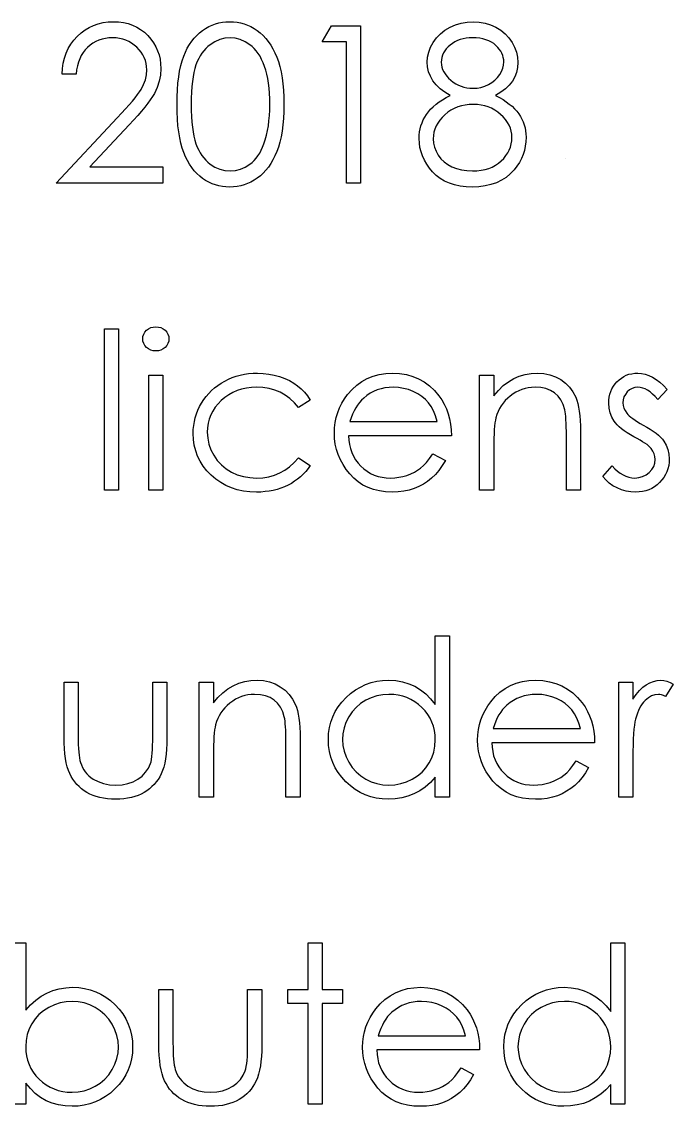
# Model space of a CAD drawing. Header units: millimetres. Extents: x -43 to 250, y -7 to 120.
# Drawn here: x 81.33 to 95.83, y 95.69 to 119.82 of the extents above; entities that cross this region are included whole.
import ezdxf

# ---------------------------------------------------------------- set-up
doc = ezdxf.new("R2010")
doc.units = ezdxf.units.MM

msp = doc.modelspace()

# ---------------------------------------------------------------- linework, layer by layer
at = {"color": 7, "linetype": 'Continuous'}
msp.add_line((93.425, 116.772), (93.425, 116.772), dxfattribs=at)
at = {"color": 7, "linetype": 'Continuous', "flags": 128}
for points in [[(82.544, 118.657), (82.229, 118.657), (82.229, 118.657), (82.238, 118.782), (82.256, 118.901), (82.283, 119.014), (82.321, 119.122), (82.368, 119.224), (82.425, 119.32), (82.492, 119.411), (82.568, 119.496), (82.652, 119.573), (82.741, 119.639), (82.834, 119.695), (82.931, 119.742), (83.034, 119.777), (83.142, 119.803), (83.254, 119.819), (83.371, 119.824), (83.371, 119.824), (83.486, 119.819), (83.596, 119.804), (83.7, 119.78), (83.799, 119.747), (83.891, 119.702), (83.978, 119.649), (84.06, 119.587), (84.136, 119.514), (84.205, 119.435), (84.263, 119.352), (84.314, 119.266), (84.355, 119.177), (84.387, 119.083), (84.41, 118.987), (84.423, 118.887), (84.428, 118.783), (84.428, 118.783), (84.419, 118.637), (84.392, 118.497), (84.347, 118.361), (84.283, 118.229), (84.242, 118.161), (84.193, 118.088), (84.136, 118.009), (84.07, 117.924), (83.995, 117.833), (83.912, 117.737), (83.82, 117.636), (83.72, 117.528), (83.72, 117.528), (82.844, 116.593), (82.844, 116.593), (84.473, 116.593), (84.473, 116.593), (84.473, 116.234), (84.473, 116.234), (82.095, 116.234), (82.095, 116.234), (83.452, 117.683), (83.452, 117.683), (83.551, 117.786), (83.641, 117.883), (83.721, 117.973), (83.793, 118.056), (83.855, 118.132), (83.909, 118.201), (83.954, 118.263), (83.989, 118.318), (84.044, 118.424), (84.083, 118.532), (84.106, 118.642), (84.114, 118.755), (84.114, 118.755), (84.111, 118.827), (84.1, 118.895), (84.083, 118.961), (84.059, 119.025), (84.028, 119.087), (83.99, 119.145), (83.946, 119.201), (83.894, 119.255), (83.837, 119.304), (83.778, 119.347), (83.715, 119.383), (83.649, 119.412), (83.58, 119.435), (83.508, 119.451), (83.433, 119.461), (83.355, 119.465), (83.355, 119.465), (83.273, 119.461), (83.194, 119.451), (83.119, 119.435), (83.048, 119.411), (82.98, 119.382), (82.915, 119.346), (82.854, 119.302), (82.797, 119.252), (82.744, 119.197), (82.698, 119.136), (82.657, 119.069), (82.622, 118.998), (82.593, 118.921), (82.571, 118.838), (82.554, 118.75), (82.544, 118.657)], [(84.787, 117.983), (84.789, 118.151), (84.796, 118.309), (84.808, 118.459), (84.824, 118.597), (84.845, 118.726), (84.871, 118.846), (84.901, 118.955), (84.935, 119.055), (84.974, 119.146), (85.016, 119.233), (85.063, 119.313), (85.114, 119.388), (85.168, 119.456), (85.225, 119.519), (85.287, 119.576), (85.353, 119.628), (85.422, 119.674), (85.492, 119.714), (85.565, 119.747), (85.64, 119.775), (85.716, 119.796), (85.795, 119.812), (85.875, 119.821), (85.957, 119.824), (85.957, 119.824), (86.041, 119.821), (86.123, 119.812), (86.202, 119.796), (86.28, 119.775), (86.356, 119.747), (86.429, 119.714), (86.501, 119.674), (86.571, 119.627), (86.637, 119.576), (86.701, 119.517), (86.761, 119.452), (86.817, 119.382), (86.87, 119.305), (86.919, 119.222), (86.963, 119.133), (87.006, 119.038), (87.043, 118.935), (87.076, 118.825), (87.103, 118.705), (87.125, 118.578), (87.143, 118.442), (87.156, 118.297), (87.163, 118.144), (87.165, 117.983), (87.165, 117.983), (87.163, 117.822), (87.156, 117.67), (87.143, 117.525), (87.126, 117.39), (87.104, 117.263), (87.076, 117.145), (87.045, 117.034), (87.008, 116.932), (86.966, 116.838), (86.921, 116.749), (86.873, 116.667), (86.82, 116.589), (86.764, 116.519), (86.704, 116.454), (86.64, 116.395), (86.573, 116.343), (86.503, 116.296), (86.431, 116.256), (86.356, 116.222), (86.281, 116.194), (86.203, 116.172), (86.123, 116.157), (86.041, 116.147), (85.957, 116.144), (85.957, 116.144), (85.875, 116.147), (85.795, 116.156), (85.716, 116.172), (85.64, 116.193), (85.566, 116.219), (85.494, 116.253), (85.424, 116.292), (85.356, 116.337), (85.291, 116.388), (85.229, 116.445), (85.171, 116.508), (85.117, 116.578), (85.067, 116.652), (85.02, 116.732), (84.976, 116.819), (84.937, 116.912), (84.902, 117.012), (84.871, 117.122), (84.846, 117.242), (84.825, 117.371), (84.808, 117.509), (84.796, 117.658), (84.789, 117.816), (84.787, 117.983)], [(88.223, 119.734), (88.871, 119.734), (88.871, 119.734), (88.871, 116.234), (88.871, 116.234), (88.556, 116.234), (88.556, 116.234), (88.556, 119.375), (88.556, 119.375), (88.018, 119.375), (88.018, 119.375), (88.223, 119.734)], [(91.873, 118.184), (91.959, 118.138), (92.038, 118.091), (92.111, 118.042), (92.178, 117.992), (92.24, 117.941), (92.295, 117.887), (92.345, 117.832), (92.388, 117.775), (92.426, 117.717), (92.459, 117.657), (92.487, 117.594), (92.509, 117.53), (92.528, 117.464), (92.54, 117.396), (92.547, 117.326), (92.55, 117.253), (92.55, 117.253), (92.546, 117.152), (92.533, 117.054), (92.513, 116.959), (92.484, 116.867), (92.446, 116.777), (92.401, 116.692), (92.347, 116.608), (92.285, 116.528), (92.285, 116.528), (92.199, 116.439), (92.105, 116.36), (92.002, 116.294), (91.89, 116.24), (91.77, 116.198), (91.641, 116.168), (91.503, 116.151), (91.356, 116.144), (91.356, 116.144), (91.215, 116.15), (91.083, 116.165), (90.958, 116.192), (90.844, 116.228), (90.738, 116.276), (90.641, 116.334), (90.552, 116.402), (90.473, 116.481), (90.402, 116.567), (90.341, 116.655), (90.29, 116.744), (90.247, 116.836), (90.214, 116.93), (90.191, 117.026), (90.177, 117.124), (90.172, 117.225), (90.172, 117.225), (90.175, 117.298), (90.182, 117.37), (90.195, 117.439), (90.212, 117.507), (90.236, 117.573), (90.264, 117.637), (90.297, 117.699), (90.334, 117.76), (90.379, 117.819), (90.428, 117.875), (90.485, 117.931), (90.548, 117.985), (90.617, 118.037), (90.693, 118.088), (90.774, 118.137), (90.862, 118.184), (90.862, 118.184), (90.742, 118.253), (90.639, 118.331), (90.551, 118.416), (90.479, 118.509), (90.423, 118.608), (90.384, 118.71), (90.359, 118.816), (90.351, 118.926), (90.351, 118.926), (90.36, 119.037), (90.385, 119.147), (90.428, 119.257), (90.487, 119.364), (90.561, 119.465), (90.648, 119.555), (90.747, 119.634), (90.86, 119.701), (90.982, 119.755), (91.109, 119.793), (91.24, 119.816), (91.377, 119.824), (91.377, 119.824), (91.51, 119.816), (91.638, 119.793), (91.761, 119.754), (91.878, 119.7), (91.988, 119.632), (92.084, 119.553), (92.168, 119.463), (92.239, 119.362), (92.297, 119.255), (92.338, 119.144), (92.362, 119.031), (92.371, 118.916), (92.371, 118.916), (92.363, 118.802), (92.34, 118.695), (92.3, 118.594), (92.246, 118.499), (92.176, 118.411), (92.091, 118.33), (91.99, 118.253), (91.873, 118.184)], [(85.101, 117.984), (85.103, 117.844), (85.108, 117.712), (85.117, 117.589), (85.128, 117.475), (85.143, 117.37), (85.162, 117.273), (85.183, 117.185), (85.209, 117.107), (85.237, 117.035), (85.269, 116.967), (85.303, 116.904), (85.341, 116.846), (85.382, 116.792), (85.427, 116.742), (85.474, 116.697), (85.525, 116.657), (85.631, 116.589), (85.741, 116.542), (85.853, 116.513), (85.968, 116.503), (85.968, 116.503), (86.084, 116.512), (86.196, 116.541), (86.304, 116.587), (86.408, 116.653), (86.458, 116.693), (86.504, 116.737), (86.548, 116.787), (86.588, 116.841), (86.626, 116.899), (86.66, 116.963), (86.691, 117.031), (86.719, 117.104), (86.719, 117.104), (86.75, 117.198), (86.777, 117.296), (86.799, 117.399), (86.818, 117.507), (86.832, 117.619), (86.843, 117.736), (86.849, 117.858), (86.851, 117.984), (86.851, 117.984), (86.849, 118.11), (86.844, 118.231), (86.834, 118.345), (86.822, 118.454), (86.805, 118.557), (86.785, 118.654), (86.761, 118.745), (86.733, 118.83), (86.703, 118.91), (86.669, 118.984), (86.633, 119.053), (86.593, 119.116), (86.551, 119.173), (86.506, 119.225), (86.458, 119.271), (86.407, 119.312), (86.302, 119.379), (86.194, 119.427), (86.082, 119.455), (85.968, 119.465), (85.968, 119.465), (85.852, 119.455), (85.739, 119.427), (85.631, 119.379), (85.525, 119.312), (85.474, 119.272), (85.427, 119.227), (85.383, 119.177), (85.342, 119.123), (85.305, 119.065), (85.27, 119.002), (85.238, 118.935), (85.209, 118.863), (85.184, 118.784), (85.162, 118.696), (85.143, 118.6), (85.129, 118.494), (85.117, 118.38), (85.108, 118.257), (85.103, 118.125), (85.101, 117.984)], [(91.359, 119.465), (91.286, 119.462), (91.216, 119.455), (91.149, 119.442), (91.085, 119.425), (91.024, 119.402), (90.968, 119.374), (90.914, 119.341), (90.862, 119.304), (90.816, 119.262), (90.776, 119.219), (90.742, 119.175), (90.714, 119.128), (90.693, 119.078), (90.678, 119.028), (90.668, 118.975), (90.665, 118.921), (90.665, 118.921), (90.669, 118.866), (90.679, 118.813), (90.695, 118.762), (90.719, 118.711), (90.748, 118.662), (90.785, 118.614), (90.827, 118.567), (90.877, 118.522), (90.931, 118.48), (90.988, 118.443), (91.046, 118.413), (91.107, 118.388), (91.17, 118.368), (91.235, 118.354), (91.303, 118.346), (91.372, 118.343), (91.372, 118.343), (91.461, 118.348), (91.548, 118.363), (91.632, 118.389), (91.714, 118.424), (91.791, 118.468), (91.858, 118.52), (91.916, 118.579), (91.966, 118.645), (92.005, 118.716), (92.034, 118.786), (92.051, 118.857), (92.056, 118.928), (92.056, 118.928), (92.054, 118.977), (92.045, 119.026), (92.031, 119.073), (92.012, 119.12), (91.986, 119.165), (91.956, 119.21), (91.92, 119.253), (91.878, 119.296), (91.831, 119.335), (91.779, 119.369), (91.721, 119.399), (91.659, 119.423), (91.592, 119.441), (91.519, 119.454), (91.442, 119.462), (91.359, 119.465)], [(91.38, 117.984), (91.287, 117.98), (91.198, 117.969), (91.112, 117.952), (91.031, 117.927), (90.953, 117.894), (90.879, 117.854), (90.808, 117.807), (90.742, 117.753), (90.682, 117.694), (90.63, 117.633), (90.586, 117.569), (90.55, 117.503), (90.522, 117.434), (90.502, 117.364), (90.49, 117.29), (90.486, 117.214), (90.486, 117.214), (90.493, 117.12), (90.513, 117.03), (90.548, 116.941), (90.595, 116.855), (90.656, 116.775), (90.727, 116.706), (90.809, 116.645), (90.902, 116.594), (91.005, 116.554), (91.115, 116.526), (91.234, 116.509), (91.359, 116.503), (91.359, 116.503), (91.458, 116.507), (91.55, 116.517), (91.638, 116.535), (91.72, 116.559), (91.797, 116.59), (91.869, 116.629), (91.937, 116.674), (91.998, 116.726), (92.054, 116.783), (92.102, 116.843), (92.143, 116.904), (92.176, 116.968), (92.202, 117.034), (92.221, 117.103), (92.232, 117.174), (92.236, 117.247), (92.236, 117.247), (92.232, 117.319), (92.22, 117.387), (92.201, 117.455), (92.173, 117.52), (92.138, 117.583), (92.095, 117.644), (92.044, 117.703), (91.985, 117.76), (91.92, 117.812), (91.853, 117.858), (91.782, 117.896), (91.708, 117.928), (91.631, 117.952), (91.55, 117.97), (91.467, 117.98), (91.38, 117.984)], [(83.172, 112.99), (83.486, 112.99), (83.486, 112.99), (83.486, 109.401), (83.486, 109.401), (83.172, 109.401), (83.172, 109.401), (83.172, 112.99)], [(84.315, 113.035), (84.373, 113.03), (84.427, 113.016), (84.477, 112.99), (84.521, 112.956), (84.559, 112.915), (84.586, 112.868), (84.602, 112.819), (84.608, 112.765), (84.608, 112.765), (84.602, 112.712), (84.586, 112.663), (84.559, 112.617), (84.521, 112.576), (84.477, 112.542), (84.427, 112.516), (84.373, 112.502), (84.315, 112.497), (84.315, 112.497), (84.257, 112.502), (84.205, 112.516), (84.155, 112.542), (84.11, 112.576), (84.073, 112.617), (84.046, 112.663), (84.03, 112.712), (84.024, 112.765), (84.024, 112.765), (84.03, 112.819), (84.046, 112.868), (84.073, 112.915), (84.11, 112.956), (84.155, 112.99), (84.205, 113.016), (84.257, 113.03), (84.315, 113.035)], [(87.749, 111.404), (87.486, 111.24), (87.486, 111.24), (87.397, 111.346), (87.299, 111.437), (87.195, 111.514), (87.083, 111.577), (86.962, 111.626), (86.834, 111.661), (86.698, 111.682), (86.555, 111.689), (86.555, 111.689), (86.44, 111.684), (86.329, 111.671), (86.224, 111.648), (86.124, 111.616), (86.028, 111.575), (85.938, 111.524), (85.852, 111.465), (85.772, 111.397), (85.699, 111.322), (85.636, 111.243), (85.582, 111.16), (85.538, 111.073), (85.504, 110.982), (85.48, 110.888), (85.465, 110.789), (85.46, 110.687), (85.46, 110.687), (85.469, 110.553), (85.496, 110.423), (85.541, 110.297), (85.603, 110.175), (85.682, 110.062), (85.774, 109.962), (85.878, 109.875), (85.997, 109.802), (86.126, 109.744), (86.262, 109.703), (86.405, 109.678), (86.557, 109.67), (86.557, 109.67), (86.696, 109.677), (86.828, 109.698), (86.954, 109.733), (87.074, 109.782), (87.186, 109.845), (87.292, 109.922), (87.393, 110.013), (87.486, 110.119), (87.486, 110.119), (87.749, 109.946), (87.749, 109.946), (87.701, 109.878), (87.649, 109.814), (87.593, 109.753), (87.533, 109.697), (87.47, 109.645), (87.402, 109.596), (87.331, 109.551), (87.256, 109.511), (87.177, 109.474), (87.096, 109.443), (87.013, 109.416), (86.926, 109.394), (86.837, 109.378), (86.744, 109.366), (86.649, 109.358), (86.552, 109.356), (86.552, 109.356), (86.403, 109.361), (86.262, 109.38), (86.126, 109.409), (85.997, 109.45), (85.875, 109.504), (85.758, 109.569), (85.649, 109.646), (85.546, 109.735), (85.452, 109.833), (85.371, 109.936), (85.302, 110.043), (85.246, 110.156), (85.202, 110.274), (85.171, 110.397), (85.152, 110.525), (85.146, 110.658), (85.146, 110.658), (85.149, 110.749), (85.158, 110.838), (85.172, 110.926), (85.193, 111.011), (85.219, 111.095), (85.251, 111.178), (85.289, 111.259), (85.333, 111.338), (85.382, 111.414), (85.435, 111.486), (85.492, 111.554), (85.555, 111.617), (85.621, 111.676), (85.692, 111.73), (85.767, 111.781), (85.847, 111.827), (85.929, 111.869), (86.015, 111.904), (86.102, 111.935), (86.193, 111.959), (86.285, 111.979), (86.38, 111.992), (86.478, 112), (86.578, 112.003), (86.578, 112.003), (86.703, 111.998), (86.827, 111.984), (86.949, 111.96), (87.068, 111.925), (87.182, 111.883), (87.287, 111.836), (87.382, 111.782), (87.469, 111.722), (87.548, 111.655), (87.621, 111.58), (87.688, 111.496), (87.749, 111.404)], [(90.476, 110.208), (90.755, 110.062), (90.755, 110.062), (90.686, 109.945), (90.613, 109.84), (90.534, 109.746), (90.45, 109.664), (90.361, 109.593), (90.267, 109.532), (90.167, 109.478), (90.062, 109.434), (89.95, 109.4), (89.832, 109.375), (89.706, 109.361), (89.574, 109.356), (89.574, 109.356), (89.426, 109.362), (89.288, 109.381), (89.157, 109.413), (89.035, 109.457), (88.921, 109.514), (88.815, 109.583), (88.717, 109.665), (88.628, 109.76), (88.548, 109.862), (88.479, 109.968), (88.42, 110.077), (88.373, 110.19), (88.335, 110.306), (88.308, 110.424), (88.293, 110.547), (88.287, 110.673), (88.287, 110.673), (88.292, 110.79), (88.305, 110.905), (88.329, 111.017), (88.361, 111.125), (88.402, 111.231), (88.453, 111.332), (88.513, 111.431), (88.582, 111.526), (88.582, 111.526), (88.679, 111.638), (88.784, 111.735), (88.897, 111.817), (89.018, 111.884), (89.147, 111.936), (89.284, 111.974), (89.429, 111.996), (89.581, 112.003), (89.581, 112.003), (89.738, 111.996), (89.888, 111.972), (90.029, 111.932), (90.161, 111.878), (90.286, 111.807), (90.402, 111.72), (90.511, 111.618), (90.611, 111.5), (90.611, 111.5), (90.676, 111.408), (90.731, 111.311), (90.779, 111.208), (90.818, 111.1), (90.848, 110.987), (90.871, 110.867), (90.884, 110.743), (90.89, 110.612), (90.89, 110.612), (88.601, 110.612), (88.601, 110.612), (88.608, 110.511), (88.622, 110.414), (88.644, 110.323), (88.675, 110.236), (88.713, 110.154), (88.759, 110.076), (88.814, 110.003), (88.876, 109.934), (88.945, 109.873), (89.017, 109.819), (89.093, 109.773), (89.174, 109.736), (89.258, 109.707), (89.347, 109.687), (89.438, 109.674), (89.534, 109.67), (89.534, 109.67), (89.628, 109.673), (89.72, 109.685), (89.811, 109.704), (89.901, 109.729), (89.987, 109.762), (90.067, 109.8), (90.139, 109.842), (90.205, 109.889), (90.269, 109.945), (90.335, 110.018), (90.405, 110.105), (90.476, 110.208)], [(91.518, 111.958), (91.832, 111.958), (91.832, 111.958), (91.832, 111.497), (91.832, 111.497), (91.935, 111.62), (92.043, 111.726), (92.157, 111.813), (92.276, 111.883), (92.4, 111.935), (92.53, 111.973), (92.665, 111.996), (92.805, 112.003), (92.805, 112.003), (92.947, 111.994), (93.08, 111.967), (93.205, 111.922), (93.321, 111.859), (93.426, 111.78), (93.518, 111.689), (93.593, 111.585), (93.654, 111.469), (93.679, 111.404), (93.701, 111.329), (93.719, 111.247), (93.735, 111.156), (93.746, 111.057), (93.755, 110.949), (93.76, 110.832), (93.762, 110.707), (93.762, 110.707), (93.762, 109.401), (93.762, 109.401), (93.447, 109.401), (93.447, 109.401), (93.447, 110.604), (93.447, 110.604), (93.447, 110.708), (93.445, 110.804), (93.443, 110.89), (93.438, 110.968), (93.433, 111.036), (93.426, 111.095), (93.419, 111.145), (93.41, 111.186), (93.41, 111.186), (93.375, 111.304), (93.325, 111.406), (93.262, 111.492), (93.185, 111.563), (93.095, 111.618), (92.993, 111.658), (92.878, 111.681), (92.751, 111.689), (92.751, 111.689), (92.675, 111.686), (92.601, 111.677), (92.529, 111.662), (92.46, 111.641), (92.392, 111.613), (92.326, 111.58), (92.262, 111.54), (92.2, 111.494), (92.142, 111.444), (92.089, 111.391), (92.042, 111.335), (91.999, 111.276), (91.962, 111.214), (91.929, 111.15), (91.902, 111.082), (91.88, 111.012), (91.88, 111.012), (91.869, 110.96), (91.859, 110.898), (91.851, 110.827), (91.844, 110.746), (91.839, 110.656), (91.835, 110.555), (91.833, 110.445), (91.832, 110.325), (91.832, 110.325), (91.832, 109.401), (91.832, 109.401), (91.518, 109.401), (91.518, 109.401), (91.518, 111.958)], [(95.691, 111.639), (95.478, 111.42), (95.478, 111.42), (95.422, 111.483), (95.366, 111.538), (95.31, 111.584), (95.255, 111.622), (95.2, 111.651), (95.145, 111.672), (95.09, 111.685), (95.036, 111.689), (95.036, 111.689), (94.97, 111.683), (94.909, 111.663), (94.852, 111.631), (94.801, 111.585), (94.759, 111.531), (94.728, 111.474), (94.71, 111.411), (94.704, 111.345), (94.704, 111.345), (94.709, 111.285), (94.726, 111.226), (94.753, 111.169), (94.791, 111.113), (94.791, 111.113), (94.815, 111.084), (94.846, 111.055), (94.883, 111.023), (94.925, 110.991), (94.974, 110.957), (95.029, 110.923), (95.089, 110.886), (95.156, 110.849), (95.156, 110.849), (95.237, 110.803), (95.312, 110.757), (95.38, 110.712), (95.441, 110.667), (95.495, 110.622), (95.542, 110.578), (95.583, 110.534), (95.617, 110.49), (95.617, 110.49), (95.669, 110.4), (95.706, 110.304), (95.728, 110.202), (95.736, 110.095), (95.736, 110.095), (95.732, 110.019), (95.723, 109.946), (95.706, 109.876), (95.683, 109.809), (95.652, 109.745), (95.615, 109.684), (95.572, 109.626), (95.521, 109.57), (95.466, 109.52), (95.408, 109.476), (95.346, 109.44), (95.281, 109.41), (95.212, 109.386), (95.14, 109.369), (95.065, 109.359), (94.986, 109.356), (94.986, 109.356), (94.881, 109.361), (94.777, 109.379), (94.676, 109.408), (94.578, 109.448), (94.484, 109.498), (94.4, 109.558), (94.323, 109.626), (94.255, 109.702), (94.255, 109.702), (94.463, 109.939), (94.463, 109.939), (94.524, 109.876), (94.585, 109.821), (94.647, 109.775), (94.709, 109.737), (94.773, 109.708), (94.838, 109.687), (94.904, 109.674), (94.97, 109.67), (94.97, 109.67), (95.061, 109.678), (95.144, 109.701), (95.221, 109.739), (95.29, 109.793), (95.347, 109.856), (95.389, 109.927), (95.413, 110.001), (95.422, 110.081), (95.422, 110.081), (95.416, 110.148), (95.4, 110.211), (95.373, 110.27), (95.336, 110.325), (95.336, 110.325), (95.311, 110.352), (95.279, 110.381), (95.241, 110.412), (95.196, 110.444), (95.144, 110.478), (95.085, 110.513), (95.02, 110.55), (94.948, 110.589), (94.948, 110.589), (94.87, 110.633), (94.798, 110.677), (94.734, 110.722), (94.675, 110.765), (94.623, 110.809), (94.578, 110.852), (94.539, 110.895), (94.507, 110.938), (94.507, 110.938), (94.456, 111.027), (94.419, 111.123), (94.397, 111.224), (94.39, 111.332), (94.39, 111.332), (94.393, 111.403), (94.401, 111.47), (94.416, 111.535), (94.435, 111.597), (94.461, 111.655), (94.493, 111.71), (94.53, 111.763), (94.573, 111.812), (94.62, 111.857), (94.671, 111.895), (94.724, 111.928), (94.78, 111.956), (94.84, 111.977), (94.902, 111.991), (94.967, 112), (95.036, 112.003), (95.036, 112.003), (95.117, 111.998), (95.199, 111.981), (95.281, 111.952), (95.363, 111.912), (95.444, 111.861), (95.526, 111.799), (95.609, 111.725), (95.691, 111.639)], [(84.159, 111.958), (84.473, 111.958), (84.473, 111.958), (84.473, 109.401), (84.473, 109.401), (84.159, 109.401), (84.159, 109.401), (84.159, 111.958)], [(90.576, 110.926), (90.538, 111.05), (90.493, 111.161), (90.44, 111.259), (90.38, 111.343), (90.311, 111.417), (90.231, 111.484), (90.142, 111.543), (90.041, 111.594), (89.935, 111.636), (89.825, 111.665), (89.713, 111.684), (89.598, 111.689), (89.598, 111.689), (89.504, 111.686), (89.412, 111.674), (89.325, 111.655), (89.241, 111.63), (89.16, 111.595), (89.083, 111.555), (89.009, 111.505), (88.939, 111.449), (88.939, 111.449), (88.889, 111.403), (88.844, 111.351), (88.801, 111.294), (88.762, 111.232), (88.725, 111.163), (88.692, 111.09), (88.662, 111.011), (88.634, 110.926), (88.634, 110.926), (90.576, 110.926)], [(90.845, 106.157), (90.845, 102.567), (90.845, 102.567), (90.531, 102.567), (90.531, 102.567), (90.531, 103.01), (90.531, 103.01), (90.422, 102.892), (90.308, 102.791), (90.186, 102.707), (90.058, 102.64), (89.924, 102.588), (89.785, 102.552), (89.638, 102.529), (89.486, 102.522), (89.486, 102.522), (89.351, 102.529), (89.22, 102.547), (89.095, 102.577), (88.974, 102.619), (88.859, 102.674), (88.749, 102.741), (88.643, 102.819), (88.543, 102.91), (88.451, 103.01), (88.372, 103.114), (88.305, 103.224), (88.25, 103.34), (88.207, 103.461), (88.177, 103.586), (88.159, 103.717), (88.153, 103.853), (88.153, 103.853), (88.159, 103.986), (88.177, 104.115), (88.208, 104.239), (88.251, 104.358), (88.307, 104.472), (88.374, 104.58), (88.454, 104.685), (88.547, 104.784), (88.648, 104.874), (88.754, 104.953), (88.865, 105.019), (88.981, 105.073), (89.103, 105.116), (89.229, 105.146), (89.36, 105.164), (89.496, 105.17), (89.496, 105.17), (89.652, 105.161), (89.801, 105.136), (89.942, 105.093), (90.075, 105.035), (90.201, 104.959), (90.319, 104.866), (90.428, 104.756), (90.531, 104.63), (90.531, 104.63), (90.531, 106.157), (90.531, 106.157), (90.845, 106.157)], [(82.274, 105.125), (82.588, 105.125), (82.588, 105.125), (82.588, 103.939), (82.588, 103.939), (82.589, 103.834), (82.591, 103.739), (82.595, 103.651), (82.601, 103.572), (82.608, 103.502), (82.616, 103.44), (82.626, 103.386), (82.638, 103.341), (82.638, 103.341), (82.659, 103.284), (82.684, 103.23), (82.713, 103.179), (82.746, 103.132), (82.784, 103.087), (82.826, 103.046), (82.872, 103.007), (82.922, 102.972), (83.032, 102.913), (83.153, 102.87), (83.283, 102.845), (83.423, 102.837), (83.423, 102.837), (83.564, 102.845), (83.693, 102.87), (83.811, 102.911), (83.917, 102.968), (84.01, 103.039), (84.088, 103.121), (84.151, 103.213), (84.197, 103.315), (84.197, 103.315), (84.209, 103.357), (84.219, 103.409), (84.228, 103.472), (84.236, 103.545), (84.242, 103.628), (84.245, 103.721), (84.248, 103.825), (84.249, 103.939), (84.249, 103.939), (84.249, 105.125), (84.249, 105.125), (84.563, 105.125), (84.563, 105.125), (84.563, 103.88), (84.563, 103.88), (84.561, 103.753), (84.555, 103.634), (84.545, 103.522), (84.531, 103.42), (84.514, 103.325), (84.492, 103.238), (84.466, 103.16), (84.437, 103.089), (84.403, 103.024), (84.366, 102.963), (84.324, 102.906), (84.279, 102.852), (84.229, 102.802), (84.176, 102.755), (84.118, 102.712), (84.057, 102.673), (83.991, 102.637), (83.922, 102.607), (83.848, 102.581), (83.771, 102.56), (83.689, 102.543), (83.604, 102.532), (83.515, 102.525), (83.421, 102.522), (83.421, 102.522), (83.327, 102.525), (83.238, 102.532), (83.152, 102.543), (83.07, 102.56), (82.992, 102.581), (82.919, 102.607), (82.849, 102.637), (82.783, 102.673), (82.721, 102.712), (82.663, 102.755), (82.609, 102.802), (82.559, 102.853), (82.513, 102.907), (82.472, 102.966), (82.434, 103.027), (82.401, 103.092), (82.371, 103.164), (82.345, 103.244), (82.323, 103.333), (82.306, 103.43), (82.292, 103.536), (82.282, 103.649), (82.276, 103.772), (82.274, 103.903), (82.274, 103.903), (82.274, 105.125)], [(85.281, 105.125), (85.595, 105.125), (85.595, 105.125), (85.595, 104.664), (85.595, 104.664), (85.698, 104.787), (85.806, 104.893), (85.919, 104.98), (86.039, 105.049), (86.163, 105.102), (86.292, 105.14), (86.428, 105.162), (86.568, 105.17), (86.568, 105.17), (86.71, 105.161), (86.843, 105.134), (86.968, 105.089), (87.084, 105.025), (87.189, 104.947), (87.28, 104.856), (87.356, 104.752), (87.417, 104.636), (87.442, 104.57), (87.464, 104.496), (87.482, 104.414), (87.498, 104.323), (87.509, 104.223), (87.517, 104.115), (87.523, 103.998), (87.524, 103.874), (87.524, 103.874), (87.524, 102.567), (87.524, 102.567), (87.21, 102.567), (87.21, 102.567), (87.21, 103.77), (87.21, 103.77), (87.21, 103.875), (87.208, 103.97), (87.205, 104.057), (87.201, 104.134), (87.196, 104.202), (87.189, 104.261), (87.182, 104.312), (87.173, 104.352), (87.173, 104.352), (87.137, 104.47), (87.088, 104.573), (87.024, 104.659), (86.948, 104.73), (86.858, 104.785), (86.756, 104.824), (86.641, 104.848), (86.513, 104.856), (86.513, 104.856), (86.438, 104.853), (86.364, 104.844), (86.292, 104.828), (86.222, 104.807), (86.154, 104.779), (86.088, 104.746), (86.025, 104.706), (85.963, 104.661), (85.905, 104.61), (85.852, 104.558), (85.804, 104.502), (85.762, 104.443), (85.725, 104.381), (85.692, 104.317), (85.665, 104.249), (85.643, 104.179), (85.643, 104.179), (85.632, 104.127), (85.622, 104.065), (85.614, 103.994), (85.607, 103.913), (85.602, 103.822), (85.598, 103.722), (85.596, 103.612), (85.595, 103.492), (85.595, 103.492), (85.595, 102.567), (85.595, 102.567), (85.281, 102.567), (85.281, 102.567), (85.281, 105.125)], [(93.662, 103.375), (93.941, 103.228), (93.941, 103.228), (93.872, 103.111), (93.799, 103.006), (93.72, 102.912), (93.636, 102.831), (93.547, 102.76), (93.453, 102.698), (93.353, 102.645), (93.248, 102.601), (93.136, 102.567), (93.018, 102.542), (92.892, 102.527), (92.76, 102.522), (92.76, 102.522), (92.612, 102.529), (92.474, 102.548), (92.343, 102.579), (92.22, 102.623), (92.107, 102.68), (92.001, 102.75), (91.903, 102.832), (91.814, 102.926), (91.734, 103.029), (91.664, 103.135), (91.606, 103.244), (91.559, 103.357), (91.521, 103.472), (91.494, 103.591), (91.479, 103.714), (91.473, 103.839), (91.473, 103.839), (91.478, 103.957), (91.491, 104.072), (91.514, 104.183), (91.547, 104.292), (91.588, 104.397), (91.639, 104.499), (91.699, 104.598), (91.768, 104.693), (91.768, 104.693), (91.865, 104.805), (91.97, 104.902), (92.083, 104.983), (92.204, 105.051), (92.333, 105.103), (92.47, 105.14), (92.614, 105.162), (92.767, 105.17), (92.767, 105.17), (92.924, 105.162), (93.074, 105.138), (93.215, 105.099), (93.347, 105.044), (93.472, 104.974), (93.588, 104.887), (93.697, 104.784), (93.797, 104.666), (93.797, 104.666), (93.862, 104.575), (93.917, 104.478), (93.965, 104.375), (94.003, 104.267), (94.034, 104.153), (94.057, 104.034), (94.07, 103.909), (94.076, 103.779), (94.076, 103.779), (91.787, 103.779), (91.787, 103.779), (91.793, 103.678), (91.808, 103.581), (91.83, 103.489), (91.861, 103.402), (91.899, 103.32), (91.945, 103.243), (92, 103.17), (92.062, 103.101), (92.131, 103.039), (92.203, 102.985), (92.279, 102.94), (92.36, 102.902), (92.444, 102.874), (92.532, 102.853), (92.624, 102.841), (92.72, 102.837), (92.72, 102.837), (92.814, 102.84), (92.906, 102.851), (92.997, 102.87), (93.087, 102.896), (93.173, 102.928), (93.253, 102.966), (93.325, 103.008), (93.391, 103.055), (93.454, 103.112), (93.521, 103.185), (93.59, 103.272), (93.662, 103.375)], [(94.614, 105.125), (94.928, 105.125), (94.928, 105.125), (94.928, 104.749), (94.928, 104.749), (95, 104.852), (95.073, 104.941), (95.148, 105.013), (95.225, 105.07), (95.305, 105.114), (95.386, 105.145), (95.468, 105.164), (95.552, 105.17), (95.552, 105.17), (95.617, 105.164), (95.685, 105.148), (95.754, 105.121), (95.826, 105.082), (95.826, 105.082), (95.653, 104.81), (95.653, 104.81), (95.608, 104.83), (95.566, 104.845), (95.527, 104.853), (95.493, 104.856), (95.493, 104.856), (95.418, 104.847), (95.343, 104.822), (95.271, 104.78), (95.2, 104.721), (95.165, 104.685), (95.133, 104.645), (95.103, 104.6), (95.075, 104.55), (95.049, 104.495), (95.026, 104.437), (95.004, 104.373), (94.984, 104.305), (94.984, 104.305), (94.971, 104.244), (94.96, 104.169), (94.95, 104.08), (94.942, 103.977), (94.936, 103.86), (94.932, 103.73), (94.929, 103.585), (94.928, 103.427), (94.928, 103.427), (94.928, 102.567), (94.928, 102.567), (94.614, 102.567), (94.614, 102.567), (94.614, 105.125)], [(89.5, 104.856), (89.363, 104.847), (89.231, 104.823), (89.105, 104.781), (88.983, 104.724), (88.871, 104.652), (88.771, 104.566), (88.683, 104.467), (88.606, 104.354), (88.545, 104.233), (88.502, 104.108), (88.475, 103.981), (88.467, 103.85), (88.467, 103.85), (88.476, 103.719), (88.502, 103.592), (88.546, 103.467), (88.608, 103.345), (88.685, 103.231), (88.773, 103.131), (88.874, 103.044), (88.987, 102.97), (89.108, 102.912), (89.234, 102.87), (89.363, 102.845), (89.497, 102.837), (89.497, 102.837), (89.633, 102.845), (89.766, 102.87), (89.894, 102.911), (90.019, 102.969), (90.135, 103.041), (90.237, 103.125), (90.324, 103.221), (90.398, 103.329), (90.456, 103.446), (90.498, 103.571), (90.522, 103.702), (90.531, 103.841), (90.531, 103.841), (90.526, 103.946), (90.512, 104.048), (90.489, 104.146), (90.456, 104.238), (90.414, 104.326), (90.363, 104.411), (90.303, 104.49), (90.233, 104.565), (90.156, 104.633), (90.076, 104.692), (89.99, 104.742), (89.901, 104.783), (89.807, 104.815), (89.709, 104.838), (89.607, 104.852), (89.5, 104.856)], [(93.762, 104.093), (93.724, 104.217), (93.679, 104.328), (93.626, 104.425), (93.566, 104.509), (93.497, 104.584), (93.417, 104.65), (93.328, 104.709), (93.227, 104.76), (93.121, 104.803), (93.011, 104.832), (92.898, 104.85), (92.783, 104.856), (92.783, 104.856), (92.69, 104.852), (92.598, 104.841), (92.511, 104.822), (92.427, 104.796), (92.346, 104.762), (92.269, 104.721), (92.195, 104.672), (92.124, 104.616), (92.124, 104.616), (92.075, 104.57), (92.03, 104.518), (91.987, 104.461), (91.948, 104.399), (91.911, 104.33), (91.878, 104.256), (91.847, 104.178), (91.82, 104.093), (91.82, 104.093), (93.762, 104.093)], [(81.108, 99.324), (81.422, 99.324), (81.422, 99.324), (81.422, 97.828), (81.422, 97.828), (81.53, 97.947), (81.645, 98.051), (81.766, 98.138), (81.893, 98.21), (82.027, 98.265), (82.166, 98.305), (82.313, 98.329), (82.465, 98.337), (82.465, 98.337), (82.6, 98.33), (82.731, 98.312), (82.857, 98.282), (82.978, 98.24), (83.093, 98.185), (83.203, 98.119), (83.309, 98.04), (83.409, 97.949), (83.501, 97.849), (83.58, 97.745), (83.647, 97.635), (83.703, 97.52), (83.745, 97.4), (83.775, 97.274), (83.794, 97.144), (83.8, 97.008), (83.8, 97.008), (83.794, 96.874), (83.775, 96.745), (83.745, 96.621), (83.701, 96.502), (83.646, 96.387), (83.578, 96.279), (83.498, 96.174), (83.405, 96.075), (83.304, 95.985), (83.198, 95.906), (83.087, 95.84), (82.971, 95.786), (82.849, 95.743), (82.723, 95.713), (82.591, 95.695), (82.455, 95.689), (82.455, 95.689), (82.3, 95.697), (82.152, 95.72), (82.011, 95.759), (81.878, 95.813), (81.753, 95.885), (81.635, 95.974), (81.525, 96.082), (81.422, 96.207), (81.422, 96.207), (81.422, 95.734), (81.422, 95.734), (81.108, 95.734)], [(87.704, 99.324), (88.018, 99.324), (88.018, 99.324), (88.018, 98.292), (88.018, 98.292), (88.467, 98.292), (88.467, 98.292), (88.467, 97.978), (88.467, 97.978), (88.018, 97.978), (88.018, 97.978), (88.018, 95.734), (88.018, 95.734), (87.704, 95.734), (87.704, 95.734), (87.704, 97.978), (87.704, 97.978), (87.255, 97.978), (87.255, 97.978), (87.255, 98.292), (87.255, 98.292), (87.704, 98.292), (87.704, 98.292), (87.704, 99.324)], [(94.749, 99.324), (94.749, 95.734), (94.749, 95.734), (94.435, 95.734), (94.435, 95.734), (94.435, 96.176), (94.435, 96.176), (94.326, 96.059), (94.212, 95.958), (94.09, 95.874), (93.962, 95.806), (93.828, 95.755), (93.689, 95.719), (93.542, 95.696), (93.39, 95.689), (93.39, 95.689), (93.255, 95.695), (93.124, 95.714), (92.999, 95.744), (92.878, 95.786), (92.763, 95.841), (92.652, 95.907), (92.547, 95.986), (92.447, 96.077), (92.355, 96.176), (92.276, 96.281), (92.209, 96.391), (92.154, 96.507), (92.111, 96.627), (92.081, 96.753), (92.063, 96.884), (92.056, 97.02), (92.056, 97.02), (92.063, 97.153), (92.081, 97.282), (92.112, 97.405), (92.155, 97.525), (92.211, 97.638), (92.278, 97.747), (92.358, 97.851), (92.45, 97.95), (92.551, 98.041), (92.658, 98.119), (92.769, 98.186), (92.885, 98.24), (93.006, 98.283), (93.133, 98.313), (93.264, 98.33), (93.4, 98.337), (93.4, 98.337), (93.556, 98.328), (93.705, 98.303), (93.846, 98.26), (93.979, 98.201), (94.104, 98.126), (94.223, 98.033), (94.332, 97.923), (94.435, 97.797), (94.435, 97.797), (94.435, 99.324), (94.435, 99.324), (94.749, 99.324)], [(84.383, 98.292), (84.697, 98.292), (84.697, 98.292), (84.697, 97.105), (84.697, 97.105), (84.698, 97.001), (84.7, 96.906), (84.704, 96.818), (84.71, 96.739), (84.717, 96.669), (84.725, 96.606), (84.735, 96.553), (84.747, 96.507), (84.747, 96.507), (84.768, 96.451), (84.793, 96.397), (84.822, 96.346), (84.855, 96.298), (84.893, 96.254), (84.935, 96.212), (84.981, 96.174), (85.031, 96.139), (85.141, 96.08), (85.262, 96.037), (85.392, 96.012), (85.532, 96.003), (85.532, 96.003), (85.673, 96.012), (85.802, 96.036), (85.919, 96.078), (86.026, 96.135), (86.119, 96.206), (86.197, 96.288), (86.26, 96.38), (86.306, 96.482), (86.306, 96.482), (86.318, 96.524), (86.328, 96.576), (86.337, 96.638), (86.345, 96.711), (86.351, 96.795), (86.354, 96.888), (86.357, 96.992), (86.358, 97.105), (86.358, 97.105), (86.358, 98.292), (86.358, 98.292), (86.672, 98.292), (86.672, 98.292), (86.672, 97.047), (86.672, 97.047), (86.67, 96.92), (86.664, 96.8), (86.654, 96.689), (86.64, 96.587), (86.623, 96.491), (86.601, 96.405), (86.575, 96.326), (86.546, 96.256), (86.512, 96.191), (86.475, 96.13), (86.433, 96.073), (86.388, 96.019), (86.338, 95.968), (86.285, 95.922), (86.227, 95.878), (86.166, 95.839), (86.1, 95.804), (86.031, 95.773), (85.957, 95.748), (85.88, 95.727), (85.798, 95.71), (85.713, 95.698), (85.624, 95.691), (85.53, 95.689), (85.53, 95.689), (85.436, 95.691), (85.347, 95.698), (85.261, 95.71), (85.179, 95.727), (85.101, 95.748), (85.028, 95.773), (84.958, 95.804), (84.892, 95.839), (84.83, 95.878), (84.772, 95.922), (84.718, 95.969), (84.668, 96.019), (84.622, 96.074), (84.581, 96.132), (84.543, 96.194), (84.51, 96.259), (84.48, 96.331), (84.454, 96.411), (84.432, 96.5), (84.415, 96.596), (84.401, 96.702), (84.391, 96.816), (84.385, 96.939), (84.383, 97.07), (84.383, 97.07), (84.383, 98.292)], [(91.104, 96.542), (91.383, 96.395), (91.383, 96.395), (91.315, 96.278), (91.241, 96.173), (91.162, 96.079), (91.078, 95.998), (90.989, 95.927), (90.895, 95.865), (90.795, 95.812), (90.69, 95.768), (90.578, 95.733), (90.46, 95.709), (90.334, 95.694), (90.202, 95.689), (90.202, 95.689), (90.055, 95.695), (89.916, 95.714), (89.785, 95.746), (89.663, 95.79), (89.549, 95.847), (89.443, 95.916), (89.345, 95.998), (89.256, 96.093), (89.176, 96.195), (89.107, 96.301), (89.049, 96.411), (89.001, 96.523), (88.963, 96.639), (88.936, 96.758), (88.921, 96.88), (88.915, 97.006), (88.915, 97.006), (88.92, 97.124), (88.934, 97.239), (88.957, 97.35), (88.989, 97.459), (89.03, 97.564), (89.081, 97.666), (89.141, 97.764), (89.21, 97.86), (89.21, 97.86), (89.307, 97.971), (89.412, 98.069), (89.525, 98.15), (89.647, 98.217), (89.776, 98.269), (89.912, 98.307), (90.057, 98.329), (90.21, 98.337), (90.21, 98.337), (90.367, 98.329), (90.516, 98.305), (90.657, 98.266), (90.789, 98.211), (90.914, 98.14), (91.031, 98.053), (91.139, 97.951), (91.24, 97.833), (91.24, 97.833), (91.304, 97.741), (91.359, 97.645), (91.407, 97.541), (91.446, 97.434), (91.477, 97.32), (91.499, 97.201), (91.512, 97.076), (91.518, 96.946), (91.518, 96.946), (89.229, 96.946), (89.229, 96.946), (89.236, 96.845), (89.25, 96.748), (89.272, 96.656), (89.303, 96.569), (89.341, 96.487), (89.387, 96.409), (89.442, 96.336), (89.504, 96.268), (89.573, 96.206), (89.645, 96.152), (89.722, 96.106), (89.802, 96.069), (89.886, 96.04), (89.975, 96.02), (90.067, 96.007), (90.163, 96.003), (90.163, 96.003), (90.257, 96.007), (90.348, 96.018), (90.44, 96.037), (90.529, 96.063), (90.616, 96.095), (90.695, 96.133), (90.767, 96.175), (90.833, 96.222), (90.897, 96.279), (90.963, 96.352), (91.033, 96.439), (91.104, 96.542)], [(82.452, 96.003), (82.59, 96.012), (82.722, 96.036), (82.848, 96.078), (82.969, 96.135), (83.081, 96.207), (83.182, 96.293), (83.27, 96.392), (83.346, 96.505), (83.407, 96.625), (83.451, 96.75), (83.477, 96.877), (83.486, 97.008), (83.486, 97.008), (83.477, 97.139), (83.451, 97.267), (83.406, 97.392), (83.344, 97.514), (83.268, 97.628), (83.179, 97.728), (83.079, 97.815), (82.966, 97.889), (82.845, 97.947), (82.72, 97.989), (82.591, 98.014), (82.457, 98.022), (82.457, 98.022), (82.321, 98.014), (82.19, 97.989), (82.061, 97.947), (81.935, 97.889), (81.819, 97.816), (81.716, 97.731), (81.628, 97.635), (81.554, 97.527), (81.496, 97.41), (81.455, 97.287), (81.43, 97.156), (81.422, 97.018), (81.422, 97.018), (81.427, 96.912), (81.441, 96.81), (81.464, 96.713), (81.496, 96.62), (81.538, 96.532), (81.589, 96.448), (81.65, 96.369), (81.719, 96.293), (81.795, 96.225), (81.877, 96.167), (81.962, 96.117), (82.051, 96.076), (82.145, 96.044), (82.244, 96.021), (82.346, 96.007), (82.452, 96.003)], [(91.204, 97.26), (91.167, 97.384), (91.121, 97.495), (91.069, 97.592), (91.008, 97.676), (90.94, 97.75), (90.86, 97.817), (90.77, 97.876), (90.67, 97.927), (90.563, 97.969), (90.453, 97.999), (90.341, 98.017), (90.226, 98.022), (90.226, 98.022), (90.132, 98.019), (90.041, 98.008), (89.953, 97.989), (89.87, 97.963), (89.788, 97.929), (89.711, 97.888), (89.638, 97.839), (89.567, 97.783), (89.567, 97.783), (89.518, 97.736), (89.472, 97.685), (89.429, 97.628), (89.39, 97.565), (89.354, 97.497), (89.32, 97.423), (89.29, 97.344), (89.262, 97.26), (89.262, 97.26), (91.204, 97.26)], [(93.404, 98.022), (93.267, 98.014), (93.135, 97.99), (93.009, 97.948), (92.887, 97.891), (92.775, 97.818), (92.675, 97.732), (92.586, 97.633), (92.51, 97.52), (92.449, 97.4), (92.406, 97.275), (92.379, 97.147), (92.371, 97.016), (92.371, 97.016), (92.38, 96.886), (92.406, 96.758), (92.45, 96.634), (92.511, 96.512), (92.589, 96.398), (92.677, 96.298), (92.778, 96.211), (92.891, 96.137), (93.012, 96.078), (93.138, 96.037), (93.267, 96.012), (93.401, 96.003), (93.401, 96.003), (93.537, 96.012), (93.67, 96.036), (93.798, 96.078), (93.923, 96.136), (94.038, 96.208), (94.141, 96.292), (94.228, 96.388), (94.301, 96.495), (94.36, 96.613), (94.402, 96.737), (94.426, 96.868), (94.435, 97.007), (94.435, 97.007), (94.43, 97.113), (94.416, 97.215), (94.393, 97.312), (94.36, 97.405), (94.318, 97.493), (94.267, 97.577), (94.207, 97.656), (94.137, 97.731), (94.06, 97.8), (93.98, 97.859), (93.894, 97.909), (93.805, 97.95), (93.711, 97.982), (93.613, 98.004), (93.511, 98.018), (93.404, 98.022)]]:
    msp.add_lwpolyline(points, dxfattribs=at)

doc.saveas('drawing.dxf')
